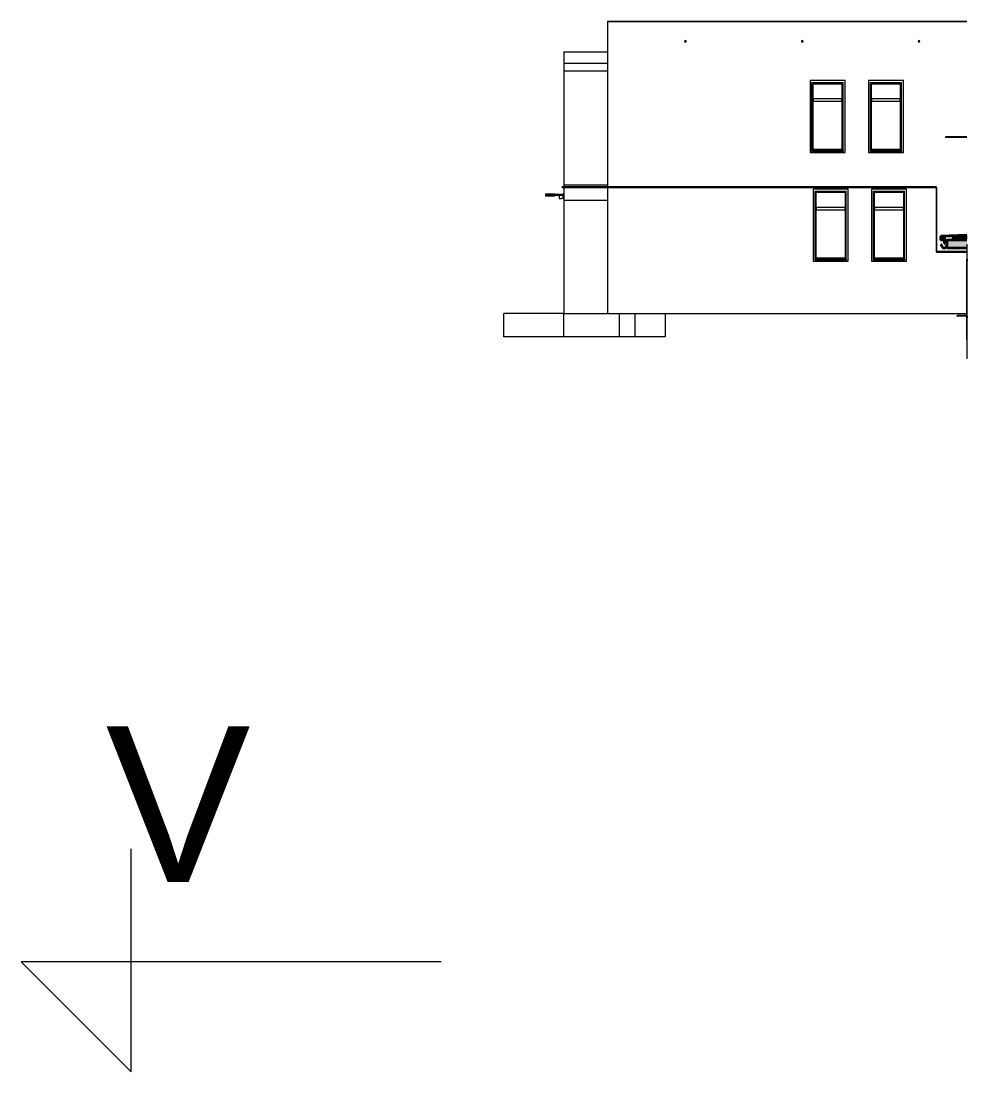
# Model space of a CAD drawing. Header units: millimetres. Extents: x -20192 to 462224, y -45352 to 20466.
# Drawn here: x 405404 to 429709, y -17447 to 9550 of the extents above; entities that cross this region are included whole.
import ezdxf

# ---------------------------------------------------------------- set-up
doc = ezdxf.new("R2010")
doc.units = ezdxf.units.MM
for name, color, linetype, lineweight in [('A-DETL-THIN', 151, 'Continuous', 9), ('A-DOOR-FRAM', 31, 'Continuous', 9), ('A-FLOR', 192, 'Continuous', 9), ('A-FLOR-PATT', 8, 'Continuous', 35), ('A-GLAZ', 151, 'Continuous', 9), ('A-ROOF', 132, 'Continuous', 9), ('A-ROOF-MCUT', 132, 'Continuous', 35), ('A-ROOF-PATT', 132, 'Continuous', 35), ('A-WALL', 113, 'Continuous', 9), ('E-LITE-EQPM', 33, 'Continuous', 9), ('E-POWR-CNDT', 130, 'Continuous', 9), ('E-POWR-CNTR', 130, 'Continuous', 9), ('E-POWR-DROP', 130, 'Continuous', 9), ('G-ANNO-TEXT', 231, 'Continuous', 9), ('Q-SPCQ', 91, 'Continuous', 9)]:
    doc.layers.add(name, color=color, linetype=linetype, lineweight=lineweight)
doc.styles.add('Arial_1', font='arial.ttf', dxfattribs={"height": 4000})

# ---------------------------------------------------------------- blocks, each defined once
blk = doc.blocks.new('DVERE_1k_oblozka - DD03_01_800x1970_koupelna-1549501-VB5-Z-Bourání')
at = {"layer": 'A-DOOR-FRAM'}
for p, q in [((-19831, 3415), (-19845, 3415)), ((-19845, 3415), (-19845, 1982)), ((-19845, 1980), (-19845, 1370)), ((-19830, 1370), (-19845, 1370))]:
    blk.add_line(p, q, dxfattribs=at)
blk = doc.blocks.new('OKNO_1k_nadsvetlik - OKNO_1k_nadsvetlik_900 x 1500-1969483-VB5-Z-Bourání')
at = {"layer": 'A-GLAZ'}
h = blk.add_hatch(dxfattribs=at)
h.set_pattern_fill('FP_178', color=256, style=0, pattern_type=2)
h.set_pattern_definition([(0, (0, 0), (150, 86.6), [100, -200]), (60, (100, 0), (0.0022, 173.2038), [100, -200]), (300, (100, 0), (149.9978, -86.6038), [100, -200])])
h.paths.add_polyline_path([(-19831, 3380), (-19830, 3381), (-19831, 3382)])
at = {"layer": 'A-GLAZ', "lineweight": 25}
for p, q in [((-19830, 3430), (-19831, 3430)), ((-19831, 3430), (-19831, 3380)), ((-19831, 3380), (-19830, 3380)), ((-19830, 1980), (-19831, 1980)), ((-19831, 1980), (-19831, 1930)), ((-19831, 1930), (-19830, 1930))]:
    blk.add_line(p, q, dxfattribs=at)
at = {"layer": 'A-GLAZ'}
blk.add_line((-19831, 3380), (-19831, 1982), dxfattribs=at)
blk = doc.blocks.new('parapet_ext - parapet_ext-1802020-VB5-Z-Bourání')
at = {"layer": 'Q-SPCQ'}
for p, q in [((-19830, 1982), (-20080, 1982)), ((-20080, 1982), (-20080, 1960)), ((-20080, 1960), (-20078, 1960)), ((-20078, 1960), (-20078, 1980)), ((-20078, 1980), (-19830, 1980))]:
    blk.add_line(p, q, dxfattribs=at)
blk = doc.blocks.new('OKNO_1k_nadsvetlik - OKNO_1k_nadsvetlik_900 x 1850-1969447-VB5-Z-Bourání')
at = {"layer": 'A-GLAZ'}
for p, q in [((-21382, 5230), (-22282, 5230)), ((-22282, 5230), (-22282, 3380)), ((-22232, 3432), (-22232, 5180)), ((-22232, 5180), (-21432, 5180)), ((-22202, 3460), (-22202, 5150)), ((-22202, 5150), (-21462, 5150)), ((-21462, 5150), (-21462, 3460)), ((-21432, 3432), (-21432, 5180)), ((-21382, 3380), (-21382, 5230)), ((-22202, 4770), (-21462, 4770)), ((-22202, 4770), (-22202, 4690)), ((-21462, 4690), (-22202, 4690)), ((-21462, 4690), (-21462, 4770)), ((-22282, 3380), (-21382, 3380)), ((-21462, 3460), (-22202, 3460))]:
    blk.add_line(p, q, dxfattribs=at)
blk = doc.blocks.new('parapet_ext - parapet_ext-1802001-VB5-Z-Bourání')
at = {"layer": 'Q-SPCQ'}
for p, q in [((-22232, 3410), (-22232, 3432)), ((-21432, 3432), (-22232, 3432)), ((-21432, 3410), (-22232, 3410)), ((-21432, 3432), (-21432, 3410))]:
    blk.add_line(p, q, dxfattribs=at)
blk = doc.blocks.new('OKNO_1k_nadsvetlik - OKNO_1k_nadsvetlik_900 x 1850-1969449-VB5-Z-Bourání')
at = {"layer": 'A-GLAZ'}
for p, q in [((-21463, 8020), (-22363, 8020)), ((-22363, 8020), (-22363, 6170)), ((-22313, 6222), (-22313, 7970)), ((-22313, 7970), (-21513, 7970)), ((-22283, 6250), (-22283, 7940)), ((-22283, 7940), (-21543, 7940)), ((-21543, 7940), (-21543, 6250)), ((-21513, 6222), (-21513, 7970)), ((-21463, 6170), (-21463, 8020)), ((-22283, 7560), (-21543, 7560)), ((-22283, 7560), (-22283, 7480)), ((-21543, 7480), (-21543, 7560)), ((-21543, 7480), (-22283, 7480)), ((-21543, 6250), (-22283, 6250)), ((-22363, 6170), (-21463, 6170))]:
    blk.add_line(p, q, dxfattribs=at)
blk = doc.blocks.new('DPS_světlo_54 - DPS_světlo_54-1229518-VB5-Z-Bourání')
at = {"layer": 'E-LITE-EQPM', "color": 41}
for p, q in [((-30658, 5100), (-30658, 5076)), ((-30538, 5100), (-30658, 5100)), ((-30658, 5076), (-30538, 5076)), ((-30658, 5076), (-30658, 5061)), ((-30538, 5076), (-30658, 5076)), ((-30658, 5061), (-30538, 5061)), ((-30418, 5100), (-30538, 5100)), ((-30538, 5076), (-30418, 5076)), ((-30418, 5076), (-30538, 5076)), ((-30538, 5061), (-30418, 5061)), ((-30208, 5097), (-30420, 5097)), ((-30420, 5077), (-30208, 5077)), ((-30418, 5076), (-30418, 5100)), ((-30418, 5061), (-30418, 5076)), ((-30308, 5076), (-30308, 4989)), ((-30248, 5076), (-30308, 5076)), ((-30308, 4989), (-30248, 4989)), ((-30248, 5076), (-30208, 5076)), ((-30208, 4989), (-30248, 4989)), ((-30208, 4989), (-30208, 5100)), ((-30208, 5100), (-30188, 5100)), ((-30208, 4989), (-30208, 5076)), ((-30208, 4989), (-30188, 4989)), ((-30188, 5100), (-30188, 4989))]:
    blk.add_line(p, q, dxfattribs=at)

msp = doc.modelspace()

# ---------------------------------------------------------------- hatches: boundary and pattern name
at = {"layer": 'A-FLOR-PATT', "lineweight": 9}
msp.add_hatch(color=256, dxfattribs=at).paths.add_polyline_path([(429325, 3720), (429709, 3720), (429709, 3920), (429189, 3920), (429189, 3720)])
at = {"layer": 'A-ROOF-PATT', "lineweight": 9}
h = msp.add_hatch(dxfattribs=at)
h.set_pattern_fill('FP_180', color=256, angle=-90, style=0, pattern_type=2)
h.set_pattern_definition([(272.24, (430122.2, 4063.7), (1269, 49.7), []), (272.24, (430132.3, 4064.1), (1269, 49.7), []), (272.24, (430142.5, 4064.5), (1269, 49.7), []), (272.24, (430152.6, 4064.9), (1269, 49.7), []), (272.24, (430162.8, 4065.3), (1269, 49.7), []), (272.24, (430173, 4065.7), (1269, 49.7), []), (272.24, (430183.1, 4066.1), (1269, 49.7), []), (272.24, (430193.2, 4066.5), (1269, 49.7), []), (272.24, (430203.4, 4066.9), (1269, 49.7), []), (272.24, (430213.5, 4067.3), (1269, 49.7), []), (272.24, (430223.7, 4067.7), (1269, 49.7), []), (272.24, (430233.9, 4068.1), (1269, 49.7), []), (272.24, (430244, 4068.5), (1269, 49.7), []), (272.24, (430254.2, 4068.9), (1269, 49.7), []), (272.24, (430264.3, 4069.3), (1269, 49.7), []), (272.24, (430274.5, 4069.7), (1269, 49.7), []), (272.24, (430284.6, 4070.1), (1269, 49.7), []), (272.24, (430294.8, 4070.5), (1269, 49.7), []), (272.24, (430304.9, 4070.9), (1269, 49.7), []), (272.24, (430315.1, 4071.3), (1269, 49.7), []), (272.24, (430325.2, 4071.7), (1269, 49.7), []), (272.24, (430335.4, 4072), (1269, 49.7), []), (272.24, (430345.5, 4072.5), (1269, 49.7), []), (272.24, (430355.7, 4072.9), (1269, 49.7), []), (272.24, (430365.8, 4073.3), (1269, 49.7), []), (272.24, (430376, 4073.7), (1269, 49.7), []), (272.24, (430386.1, 4074), (1269, 49.7), []), (272.24, (430396.3, 4074.4), (1269, 49.7), []), (272.24, (430406.4, 4074.8), (1269, 49.7), []), (272.24, (430416.6, 4075.2), (1269, 49.7), []), (272.24, (430756.7, 4088.6), (1269, 49.7), []), (272.24, (430766.8, 4089), (1269, 49.7), []), (272.24, (430777, 4089.4), (1269, 49.7), []), (272.24, (430787.1, 4089.8), (1269, 49.7), []), (272.24, (430797.3, 4090.2), (1269, 49.7), []), (272.24, (430807.5, 4090.6), (1269, 49.7), []), (272.24, (430817.6, 4091), (1269, 49.7), []), (272.24, (430827.8, 4091.3), (1269, 49.7), []), (272.24, (430837.9, 4091.7), (1269, 49.7), []), (272.24, (430848, 4092.1), (1269, 49.7), []), (272.24, (430858.2, 4092.5), (1269, 49.7), []), (272.24, (430868.4, 4093), (1269, 49.7), []), (272.24, (430878.5, 4093.3), (1269, 49.7), []), (272.24, (430888.7, 4093.7), (1269, 49.7), []), (272.24, (430898.8, 4094.1), (1269, 49.7), []), (272.24, (430909, 4094.5), (1269, 49.7), []), (272.24, (430919.1, 4094.9), (1269, 49.7), []), (272.24, (430929.3, 4095.3), (1269, 49.7), []), (272.24, (430939.4, 4095.7), (1269, 49.7), []), (272.24, (430949.6, 4096.1), (1269, 49.7), []), (272.24, (430959.7, 4096.5), (1269, 49.7), []), (272.24, (430969.9, 4096.9), (1269, 49.7), []), (272.24, (430980, 4097.3), (1269, 49.7), []), (272.24, (430990.2, 4097.7), (1269, 49.7), []), (272.24, (431000.3, 4098.1), (1269, 49.7), []), (272.24, (431010.5, 4098.5), (1269, 49.7), []), (272.24, (431020.7, 4098.9), (1269, 49.7), []), (272.24, (431030.8, 4099.3), (1269, 49.7), []), (272.24, (431041, 4099.7), (1269, 49.7), []), (272.24, (431051.1, 4100.1), (1269, 49.7), [])])
h.paths.add_polyline_path([(429029, 3920), (429709, 3947), (429709, 4047), (429029, 4020), (429029, 3942)])
h = msp.add_hatch(dxfattribs=at)
h.set_pattern_fill('FP_179', color=41, angle=270, style=0, pattern_type=2)
h.set_pattern_definition([(92.346, (431533.2, 4117.9), (-1268.94, -52), []), (92.346, (431523, 4117.5), (-1268.94, -52), []), (92.346, (431512.9, 4117), (-1268.94, -52), []), (92.346, (431502.7, 4116.6), (-1268.94, -52), []), (92.346, (431492.6, 4116.2), (-1268.94, -52), []), (92.346, (431482.4, 4115.8), (-1268.94, -52), []), (92.346, (431472.3, 4115.4), (-1268.94, -52), []), (92.346, (431462.1, 4115), (-1268.94, -52), []), (92.346, (431452, 4114.5), (-1268.94, -52), []), (92.346, (431441.8, 4114.1), (-1268.94, -52), []), (92.346, (431431.7, 4113.7), (-1268.94, -52), []), (92.346, (431421.5, 4113.3), (-1268.94, -52), []), (92.346, (431411.4, 4112.9), (-1268.94, -52), []), (92.346, (431401.2, 4112.5), (-1268.94, -52), []), (92.346, (431391, 4112), (-1268.9, -52), []), (92.346, (431380.9, 4111.6), (-1268.9, -52), []), (92.346, (431370.8, 4111.2), (-1268.9, -52), []), (92.346, (431360.6, 4110.8), (-1268.9, -52), []), (92.346, (431350.4, 4110.4), (-1268.9, -52), []), (92.346, (431340.3, 4110), (-1268.9, -52), []), (92.346, (431330.1, 4109.5), (-1268.9, -52), []), (92.346, (431320, 4109.1), (-1268.9, -52), []), (92.346, (431309.8, 4108.7), (-1268.9, -52), []), (92.346, (431299.7, 4108.3), (-1268.9, -52), []), (92.346, (431289.5, 4107.9), (-1268.9, -52), []), (92.346, (431279.4, 4107.5), (-1268.9, -52), []), (92.346, (431269.2, 4107), (-1268.9, -52), []), (92.346, (431259.1, 4106.6), (-1268.9, -52), []), (92.346, (431248.9, 4106.2), (-1268.9, -52), []), (92.346, (431238.8, 4105.8), (-1268.9, -52), []), (92.35, (430898.7, 4091.9), (-1268.9, -52), []), (92.35, (430888.6, 4091.5), (-1268.9, -52), []), (92.35, (430878.4, 4091), (-1268.9, -52), []), (92.35, (430868.3, 4090.6), (-1268.9, -52), []), (92.35, (430858.1, 4090.2), (-1268.9, -52), []), (92.35, (430848, 4089.8), (-1268.9, -52), []), (92.35, (430837.8, 4089.4), (-1268.9, -52), []), (92.35, (430827.6, 4089), (-1268.9, -52), []), (92.35, (430817.5, 4088.5), (-1268.9, -52), []), (92.35, (430807.3, 4088.1), (-1268.9, -52), []), (92.35, (430797.2, 4087.7), (-1268.9, -52), []), (92.35, (430787, 4087.3), (-1268.9, -52), []), (92.35, (430776.9, 4086.9), (-1268.9, -52), []), (92.35, (430766.7, 4086.5), (-1268.9, -52), []), (92.35, (430756.6, 4086), (-1268.9, -52), []), (92.35, (430746.4, 4085.6), (-1268.9, -52), []), (92.35, (430736.3, 4085.2), (-1268.9, -52), []), (92.35, (430726.1, 4084.8), (-1268.9, -52), []), (92.35, (430716, 4084.4), (-1268.9, -52), []), (92.35, (430705.8, 4084), (-1268.9, -52), []), (92.35, (430695.7, 4083.6), (-1268.9, -52), []), (92.35, (430685.5, 4083.1), (-1268.9, -52), []), (92.35, (430675.4, 4082.7), (-1268.9, -52), []), (92.35, (430665.2, 4082.3), (-1268.9, -52), []), (92.35, (430655.1, 4081.9), (-1268.9, -52), []), (92.35, (430644.9, 4081.5), (-1268.9, -52), []), (92.35, (430634.8, 4081), (-1268.9, -52), []), (92.35, (430624.6, 4080.6), (-1268.9, -52), []), (92.35, (430614.5, 4080.2), (-1268.9, -52), []), (92.35, (430604.3, 4079.8), (-1268.9, -52), [])])
h.paths.add_polyline_path([(429139, 3920), (429709, 3943), (429709, 4043), (429139, 4020), (429139, 3942)])
at = {"layer": 'E-POWR-DROP'}
for points in [[(419318, 5271), (419324, 5276), (419324, 5278), (419324, 5282), (419320, 5288), (419314, 5289), (419309, 5286), (419307, 5280), (419309, 5274), (419312, 5272), (419316, 5272)], [(429683, 3611), (429689, 3616), (429690, 3618), (429690, 3622), (429685, 3628), (429679, 3629), (429675, 3626), (429672, 3620), (429675, 3614), (429677, 3612), (429681, 3612)]]:
    msp.add_hatch(color=256, dxfattribs=at).paths.add_polyline_path(points)

# ---------------------------------------------------------------- linework, layer by layer
at = {"layer": 'A-DETL-THIN'}
for p, q in [((408232, -17447), (408232, -11717)), ((416195, -14618), (405404, -14618)), ((405404, -14618), (408232, -17447))]:
    msp.add_line(p, q, dxfattribs=at)
at = {"layer": 'A-FLOR'}
for p, q in [((419351, 8760), (420476, 8760)), ((419351, 8760), (419351, 8260)), ((420476, 8460), (419351, 8460)), ((419351, 5340), (420476, 5340)), ((419351, 5340), (419351, 5290)), ((419351, 5270), (419351, 4940)), ((417812, 1435), (417812, 2040)), ((419351, 2040), (417812, 2040)), ((419351, 1435), (419351, 2040)), ((420772, 2040), (420772, 1435)), ((421172, 2040), (421172, 1435)), ((421952, 2040), (421952, 1435)), ((421952, 1435), (417812, 1435))]:
    msp.add_line(p, q, dxfattribs=at)
at = {"layer": 'A-FLOR', "lineweight": 35}
for p, q in [((429709, 3920), (429189, 3920)), ((429189, 3920), (429189, 3720)), ((429189, 3720), (429709, 3720))]:
    msp.add_line(p, q, dxfattribs=at)
at = {"layer": 'A-ROOF', "color": 41}
for q in [(429709, 9550), (420476, 9530)]:
    msp.add_line((420476, 9550), q, dxfattribs=at)
at = {"layer": 'A-ROOF', "lineweight": 35}
for p, q in [((429709, 4047), (429029, 4020)), ((429029, 4020), (429029, 3920)), ((429029, 3920), (429709, 3947))]:
    msp.add_line(p, q, dxfattribs=at)
at = {"layer": 'A-ROOF', "color": 40, "lineweight": 35}
for points in [[(429709, 4043), (429519, 4035), (429329, 4028), (429139, 4020)], [(429139, 3920), (429329, 3928), (429519, 3935), (429709, 3943)]]:
    msp.add_open_spline(points, degree=3, dxfattribs=at)
at = {"layer": 'A-ROOF-MCUT', "color": 40}
for p, q in [((429047, 3806), (429047, 3794)), ((429058, 3806), (429047, 3806)), ((429047, 3794), (429054, 3794)), ((429048, 3795), (429048, 3805)), ((429048, 3805), (429057, 3805)), ((429054, 3795), (429048, 3795)), ((429054, 3794), (429054, 3795)), ((429057, 3805), (429057, 3786)), ((429058, 3786), (429058, 3806)), ((429139, 4020), (429120, 4020)), ((429120, 4020), (429120, 3836)), ((429120, 3836), (429139, 3836)), ((429139, 3836), (429139, 4020)), ((429190, 3806), (429180, 3806)), ((429180, 3806), (429180, 3794)), ((429180, 3794), (429181, 3794)), ((429181, 3794), (429181, 3805)), ((429181, 3805), (429189, 3805)), ((429190, 3786), (429190, 3806))]:
    msp.add_line(p, q, dxfattribs=at)
for radius, end in [(66.6, 360), (65.6, 0)]:
    msp.add_arc((429123, 3786), radius, 180, end, dxfattribs=at)
at = {"layer": 'A-WALL'}
for p, q in [((429709, 9530), (420476, 9530)), ((420476, 9530), (420476, 5290)), ((420476, 8260), (419351, 8260)), ((419351, 8260), (419351, 5340)), ((420476, 5270), (420476, 2040)), ((420476, 4940), (419351, 4940)), ((419351, 4940), (419351, 2040)), ((429709, 3820), (429709, 3430)), ((429709, 3820), (429709, 3820)), ((429709, 3430), (429709, 3430)), ((419351, 2040), (429694, 2040)), ((429709, 1930), (429709, 870)), ((429709, 1930), (429709, 1930)), ((429709, 870), (429709, 870))]:
    msp.add_line(p, q, dxfattribs=at)
for centre, start, end in [((422476, 9028), 0, 180), ((422476, 9028), 180, 0), ((425476, 9028), 0, 180), ((425476, 9028), 180, 0), ((428476, 9028), 0, 180), ((428476, 9028), 180, 0)]:
    msp.add_arc(centre, 22, start, end, dxfattribs=at)
at = {"layer": 'E-POWR-CNDT', "color": 41}
for p, q in [((429709, 6579), (429162, 6579)), ((429162, 6569), (429709, 6569))]:
    msp.add_line(p, q, dxfattribs=at)
at = {"layer": 'E-POWR-CNDT'}
for p, q in [((419391, 5290), (419336, 5290)), ((419336, 5270), (419391, 5270)), ((420242, 5289), (419391, 5289)), ((419391, 5271), (420242, 5271)), ((420297, 5290), (420242, 5290)), ((420242, 5270), (420297, 5270)), ((420351, 5290), (420310, 5290)), ((420310, 5270), (420351, 5270)), ((420401, 5289), (420351, 5289)), ((420351, 5271), (420401, 5271)), ((420442, 5290), (420401, 5290)), ((420401, 5270), (420442, 5270)), ((420510, 5290), (420455, 5290)), ((420455, 5270), (420510, 5270)), ((428851, 5289), (420510, 5289)), ((420510, 5271), (428851, 5271)), ((428906, 5290), (428851, 5290)), ((428851, 5270), (428906, 5270)), ((428916, 5260), (428916, 5205)), ((428917, 5205), (428917, 3695)), ((428935, 3695), (428935, 5205)), ((428936, 5205), (428936, 5260)), ((428916, 3695), (428916, 3640)), ((428936, 3640), (428936, 3695)), ((429000, 3630), (428946, 3630)), ((428946, 3610), (429000, 3610)), ((429606, 3629), (429000, 3629)), ((429000, 3611), (429606, 3611)), ((429501, 3629), (429501, 3611)), ((429661, 3630), (429606, 3630)), ((429606, 3610), (429661, 3610)), ((429690, 3624), (429690, 3624))]:
    msp.add_line(p, q, dxfattribs=at)
at = {"layer": 'E-POWR-CNDT', "color": 41, "flags": 128}
for points in [[(429162, 6579), (429160, 6579), (429159, 6578), (429158, 6578), (429157, 6577), (429156, 6576), (429156, 6575), (429156, 6574)], [(429156, 6574), (429156, 6573), (429156, 6571), (429157, 6571), (429158, 6570), (429159, 6569), (429160, 6569), (429162, 6569)], [(429167, 6574), (429167, 6575), (429167, 6576), (429166, 6577), (429165, 6578), (429164, 6578), (429163, 6579), (429162, 6579)], [(429162, 6569), (429163, 6569), (429164, 6569), (429165, 6570), (429166, 6571), (429167, 6571), (429167, 6573), (429167, 6574)]]:
    msp.add_lwpolyline(points, dxfattribs=at)
at = {"layer": 'E-POWR-CNDT', "flags": 128}
for points in [[(419336, 5290), (419335, 5290), (419334, 5290), (419333, 5290), (419333, 5290), (419332, 5290), (419331, 5290), (419330, 5290), (419330, 5290), (419329, 5290), (419328, 5290), (419327, 5290), (419327, 5290), (419326, 5290), (419325, 5290), (419325, 5290), (419324, 5290), (419323, 5290), (419323, 5290), (419322, 5290), (419321, 5290), (419321, 5290), (419320, 5290), (419320, 5290), (419319, 5290), (419319, 5290), (419319, 5290), (419318, 5290), (419318, 5290), (419318, 5290), (419317, 5290), (419317, 5290), (419317, 5290), (419316, 5290), (419316, 5290), (419316, 5290), (419316, 5290), (419316, 5290), (419316, 5290), (419316, 5290)], [(419316, 5270), (419316, 5270), (419316, 5270), (419316, 5270), (419316, 5270), (419316, 5270), (419316, 5270), (419317, 5270), (419317, 5270), (419317, 5270), (419317, 5270), (419318, 5270), (419318, 5270), (419318, 5270), (419319, 5270), (419319, 5270), (419320, 5270), (419320, 5270), (419321, 5270), (419321, 5270), (419322, 5270), (419322, 5270), (419323, 5270), (419324, 5270), (419324, 5270), (419325, 5270), (419326, 5270), (419326, 5270), (419327, 5270), (419328, 5270), (419329, 5270), (419329, 5270), (419330, 5270), (419331, 5270), (419332, 5270), (419332, 5270), (419333, 5270), (419334, 5270), (419335, 5270), (419336, 5270), (419336, 5270)], [(420297, 5290), (420298, 5290), (420298, 5290), (420299, 5290), (420300, 5290), (420301, 5290), (420301, 5290), (420302, 5290), (420303, 5290), (420304, 5290), (420305, 5290), (420305, 5290), (420306, 5290), (420307, 5290), (420307, 5290), (420308, 5290), (420309, 5290), (420309, 5290), (420310, 5290), (420310, 5290)], [(420310, 5270), (420309, 5270), (420309, 5270), (420308, 5270), (420308, 5270), (420307, 5270), (420306, 5270), (420305, 5270), (420305, 5270), (420304, 5270), (420303, 5270), (420302, 5270), (420302, 5270), (420301, 5270), (420300, 5270), (420299, 5270), (420299, 5270), (420298, 5270), (420297, 5270), (420297, 5270)], [(420455, 5290), (420455, 5290), (420454, 5290), (420453, 5290), (420452, 5290), (420451, 5290), (420451, 5290), (420450, 5290), (420449, 5290), (420448, 5290), (420448, 5290), (420447, 5290), (420446, 5290), (420445, 5290), (420445, 5290), (420444, 5290), (420443, 5290), (420443, 5290), (420442, 5290), (420442, 5290)], [(420442, 5270), (420443, 5270), (420443, 5270), (420444, 5270), (420445, 5270), (420445, 5270), (420446, 5270), (420447, 5270), (420447, 5270), (420448, 5270), (420449, 5270), (420450, 5270), (420450, 5270), (420451, 5270), (420452, 5270), (420453, 5270), (420454, 5270), (420454, 5270), (420455, 5270), (420455, 5270)], [(428936, 5260), (428936, 5261), (428936, 5262), (428935, 5264), (428935, 5265), (428935, 5266), (428935, 5267), (428934, 5268), (428934, 5269), (428934, 5271), (428933, 5272), (428933, 5273), (428932, 5274), (428932, 5275), (428931, 5276), (428930, 5277), (428930, 5278), (428929, 5279), (428928, 5280), (428927, 5281), (428926, 5282), (428926, 5282), (428925, 5283), (428924, 5284), (428923, 5285), (428922, 5285), (428921, 5286), (428920, 5286), (428919, 5287), (428918, 5288), (428916, 5288), (428915, 5288), (428914, 5289), (428913, 5289), (428912, 5289), (428911, 5290), (428909, 5290), (428908, 5290), (428907, 5290), (428906, 5290), (428906, 5290)], [(428906, 5270), (428906, 5270), (428906, 5270), (428907, 5270), (428907, 5270), (428908, 5270), (428908, 5270), (428908, 5270), (428909, 5269), (428909, 5269), (428909, 5269), (428910, 5269), (428910, 5269), (428911, 5269), (428911, 5268), (428911, 5268), (428912, 5268), (428912, 5268), (428912, 5268), (428912, 5267), (428913, 5267), (428913, 5267), (428913, 5266), (428914, 5266), (428914, 5266), (428914, 5265), (428914, 5265), (428914, 5265), (428915, 5264), (428915, 5264), (428915, 5264), (428915, 5263), (428915, 5263), (428915, 5262), (428915, 5262), (428915, 5262), (428915, 5261), (428916, 5261), (428916, 5261), (428916, 5260), (428916, 5260)], [(428916, 3640), (428916, 3639), (428916, 3638), (428916, 3636), (428916, 3635), (428916, 3634), (428916, 3633), (428917, 3632), (428917, 3631), (428917, 3629), (428918, 3628), (428918, 3627), (428919, 3626), (428920, 3625), (428920, 3624), (428921, 3623), (428921, 3622), (428922, 3621), (428923, 3620), (428924, 3619), (428925, 3618), (428926, 3618), (428926, 3617), (428927, 3616), (428928, 3615), (428929, 3615), (428930, 3614), (428931, 3614), (428932, 3613), (428934, 3612), (428935, 3612), (428936, 3612), (428937, 3611), (428938, 3611), (428939, 3611), (428940, 3610), (428942, 3610), (428943, 3610), (428944, 3610), (428945, 3610), (428946, 3610)], [(428946, 3630), (428945, 3630), (428945, 3630), (428944, 3630), (428944, 3630), (428944, 3630), (428943, 3630), (428943, 3630), (428942, 3631), (428942, 3631), (428942, 3631), (428941, 3631), (428941, 3631), (428941, 3631), (428940, 3632), (428940, 3632), (428940, 3632), (428939, 3632), (428939, 3632), (428939, 3633), (428938, 3633), (428938, 3633), (428938, 3634), (428938, 3634), (428937, 3634), (428937, 3635), (428937, 3635), (428937, 3635), (428937, 3636), (428936, 3636), (428936, 3636), (428936, 3637), (428936, 3637), (428936, 3638), (428936, 3638), (428936, 3638), (428936, 3639), (428936, 3639), (428936, 3639), (428936, 3640), (428936, 3640)], [(429681, 3630), (429681, 3630), (429681, 3630), (429681, 3630), (429681, 3630), (429681, 3630), (429680, 3630), (429680, 3630), (429680, 3630), (429680, 3630), (429679, 3630), (429679, 3630), (429679, 3630), (429678, 3630), (429678, 3630), (429677, 3630), (429677, 3630), (429677, 3630), (429676, 3630), (429675, 3630), (429675, 3630), (429674, 3630), (429674, 3630), (429673, 3630), (429672, 3630), (429672, 3630), (429671, 3630), (429670, 3630), (429670, 3630), (429669, 3630), (429668, 3630), (429667, 3630), (429667, 3630), (429666, 3630), (429665, 3630), (429664, 3630), (429664, 3630), (429663, 3630), (429662, 3630), (429661, 3630), (429661, 3630)], [(429661, 3610), (429662, 3610), (429663, 3610), (429663, 3610), (429664, 3610), (429665, 3610), (429666, 3610), (429667, 3610), (429667, 3610), (429668, 3610), (429669, 3610), (429670, 3610), (429670, 3610), (429671, 3610), (429672, 3610), (429672, 3610), (429673, 3610), (429674, 3610), (429674, 3610), (429675, 3610), (429675, 3610), (429676, 3610), (429676, 3610), (429677, 3610), (429677, 3610), (429678, 3610), (429678, 3610), (429679, 3610), (429679, 3610), (429679, 3610), (429680, 3610), (429680, 3610), (429680, 3610), (429680, 3610), (429681, 3610), (429681, 3610), (429681, 3610), (429681, 3610), (429681, 3610), (429681, 3610)], [(429662, 3630), (429663, 3630), (429663, 3630), (429664, 3630), (429665, 3630), (429666, 3630), (429667, 3630), (429667, 3630), (429668, 3630), (429669, 3630), (429670, 3630), (429670, 3630), (429671, 3630), (429672, 3630), (429672, 3630), (429673, 3630), (429674, 3630), (429674, 3630), (429675, 3630), (429675, 3630), (429676, 3630), (429676, 3630), (429677, 3630), (429677, 3630), (429678, 3630), (429678, 3630)], [(429670, 3610), (429670, 3610), (429669, 3610), (429668, 3610), (429667, 3610), (429667, 3610), (429666, 3610), (429665, 3610), (429664, 3610), (429664, 3610), (429663, 3610), (429662, 3610)], [(429678, 3610), (429678, 3610), (429677, 3610), (429677, 3610), (429677, 3610), (429676, 3610), (429675, 3610), (429675, 3610), (429674, 3610), (429674, 3610), (429673, 3610), (429672, 3610)], [(429691, 3620), (429691, 3620), (429691, 3619), (429691, 3619), (429691, 3618), (429691, 3618), (429691, 3618), (429691, 3617), (429690, 3617), (429690, 3616), (429690, 3616), (429690, 3616), (429690, 3615)], [(429691, 3622), (429691, 3622), (429691, 3622), (429691, 3621), (429691, 3621), (429691, 3621), (429691, 3620), (429691, 3620)]]:
    msp.add_lwpolyline(points, dxfattribs=at)
at = {"layer": 'E-POWR-CNTR', "color": 41}
msp.add_line((429166, 6574), (429167, 6574), dxfattribs=at)
msp.add_line((429166, 6574), (429167, 6574), dxfattribs=at)
at = {"layer": 'E-POWR-CNTR'}
for p, q in [((419300, 5280), (419332, 5280)), ((419316, 5264), (419316, 5296)), ((420435, 5280), (420437, 5280)), ((429665, 3620), (429697, 3620)), ((429681, 3604), (429681, 3636))]:
    msp.add_line(p, q, dxfattribs=at)

# ---------------------------------------------------------------- block references
at = {"layer": 'A-DOOR-FRAM', "lineweight": 18}
msp.add_blockref('DVERE_1k_oblozka - DD03_01_800x1970_koupelna-1549501-VB5-Z-Bourání', (449539, 0), dxfattribs=at)
at = {"layer": 'A-GLAZ'}
for name, p in [('OKNO_1k_nadsvetlik - OKNO_1k_nadsvetlik_900 x 1850-1969449-VB5-Z-Bourání', (448039, 0)), ('OKNO_1k_nadsvetlik - OKNO_1k_nadsvetlik_900 x 1850-1969449-VB5-Z-Bourání', (449539, 0)), ('OKNO_1k_nadsvetlik - OKNO_1k_nadsvetlik_900 x 1850-1969447-VB5-Z-Bourání', (448039, 0)), ('OKNO_1k_nadsvetlik - OKNO_1k_nadsvetlik_900 x 1850-1969447-VB5-Z-Bourání', (449539, 0)), ('OKNO_1k_nadsvetlik - OKNO_1k_nadsvetlik_900 x 1500-1969483-VB5-Z-Bourání', (449539, 0))]:
    msp.add_blockref(name, p, dxfattribs=at)
at = {"layer": 'E-LITE-EQPM', "color": 41}
msp.add_blockref('DPS_světlo_54 - DPS_světlo_54-1229518-VB5-Z-Bourání', (449539, 0), dxfattribs=at)
at = {"layer": 'Q-SPCQ'}
for name, p in [('parapet_ext - parapet_ext-1802001-VB5-Z-Bourání', (447958, 2790)), ('parapet_ext - parapet_ext-1802001-VB5-Z-Bourání', (449458, 2790)), ('parapet_ext - parapet_ext-1802001-VB5-Z-Bourání', (448039, 0)), ('parapet_ext - parapet_ext-1802001-VB5-Z-Bourání', (449539, 0)), ('parapet_ext - parapet_ext-1802020-VB5-Z-Bourání', (449539, 0))]:
    msp.add_blockref(name, p, dxfattribs=at)

# ---------------------------------------------------------------- texts
at = {"layer": 'G-ANNO-TEXT', "color": 7, "insert": (407577, -8567), "char_height": 4000, "width": 4649.79, "attachment_point": 1, "style": 'Arial_1'}
msp.add_mtext('\\fArial|b0|i0|c238|p34|;V', dxfattribs=at)

doc.saveas('drawing.dxf')
